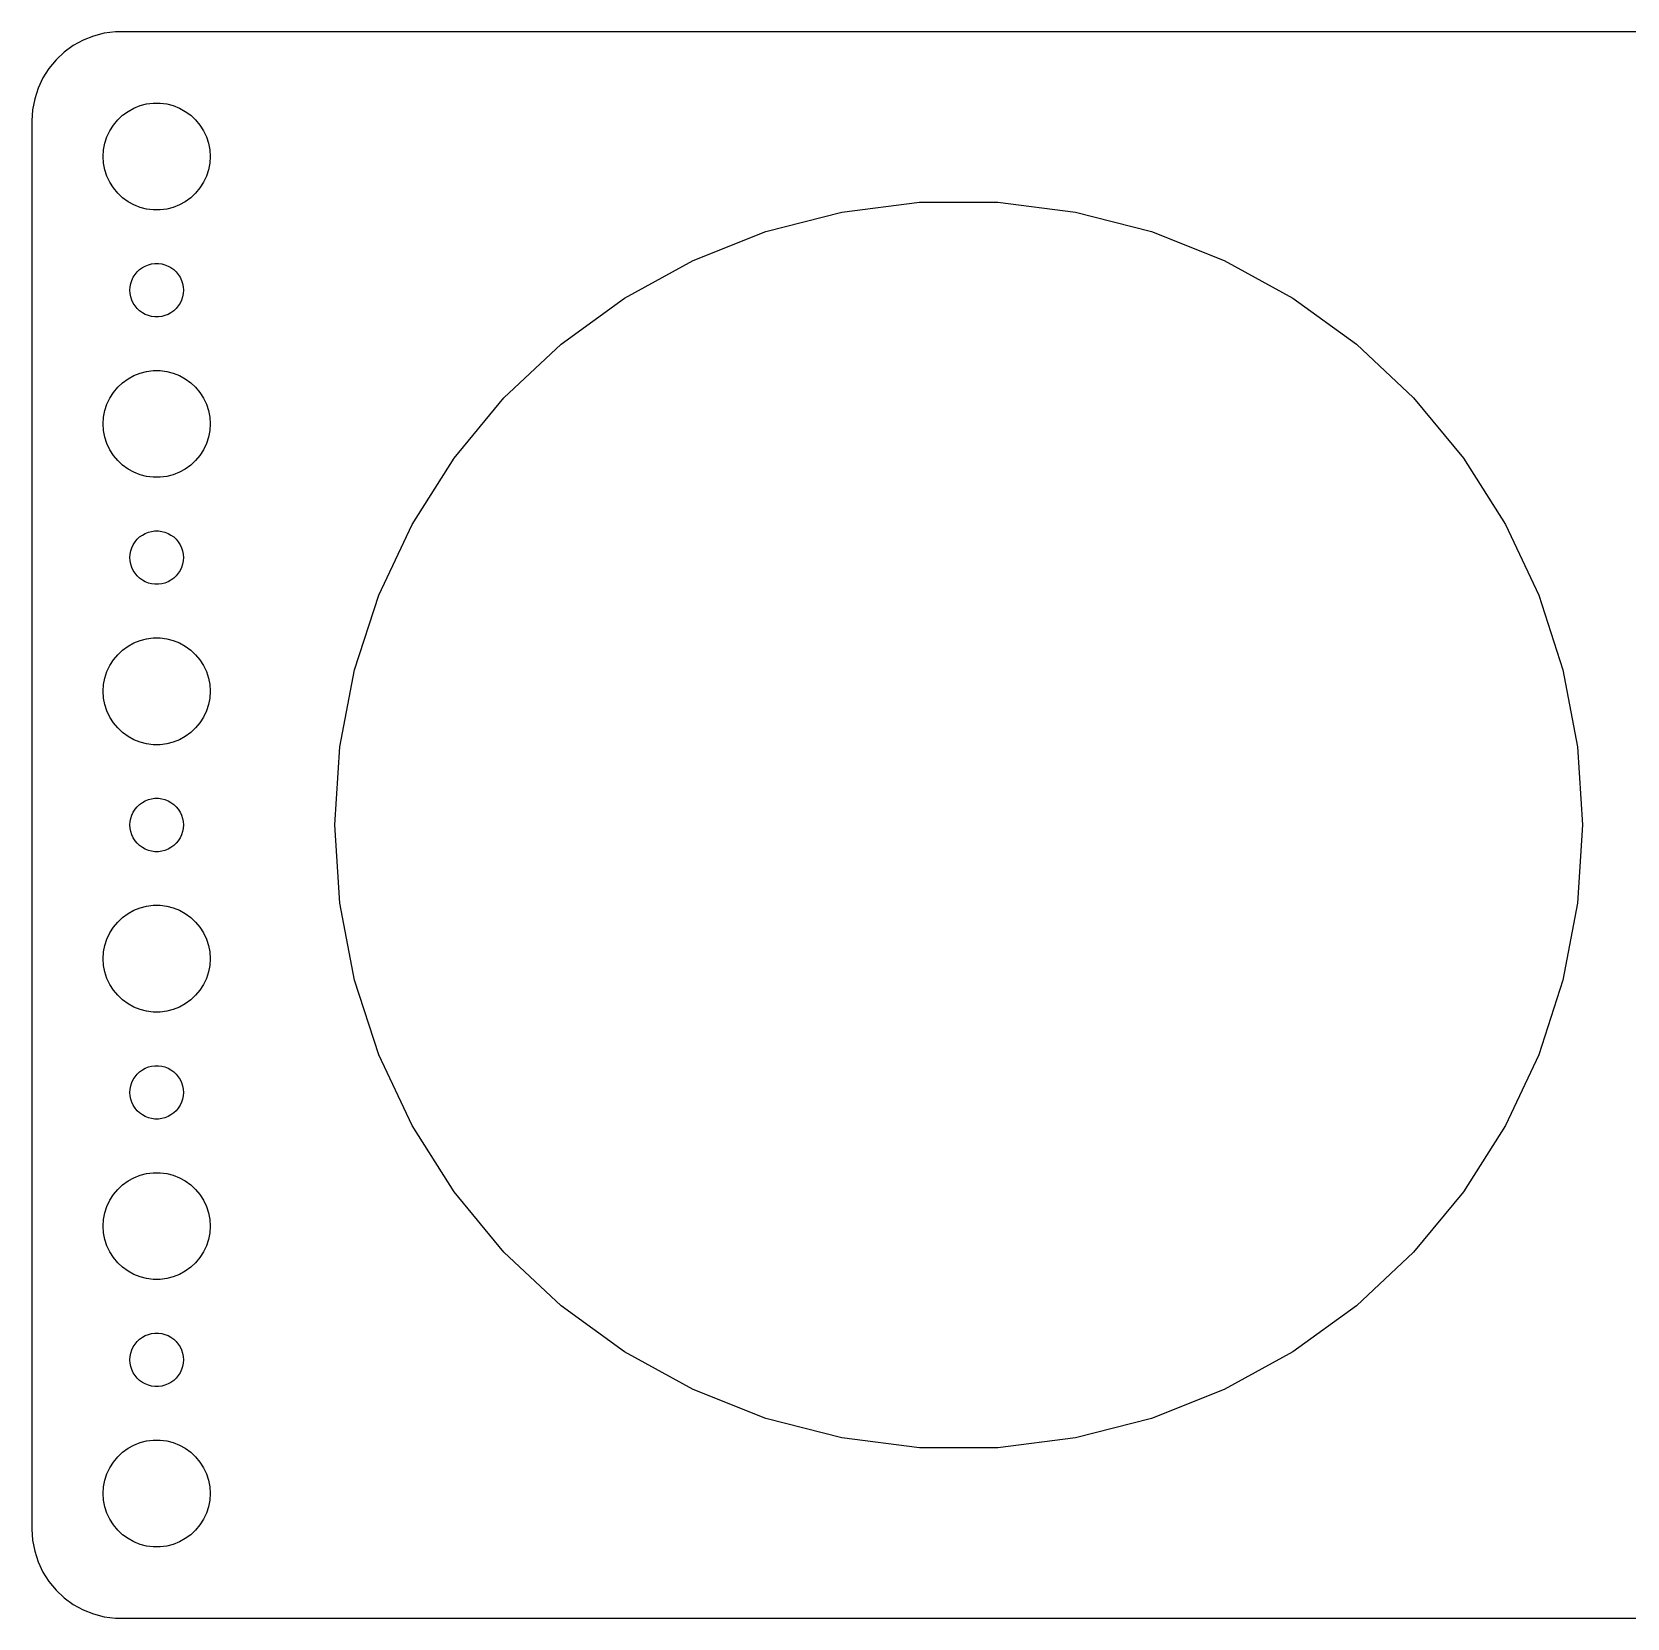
# Model space of a CAD drawing. Header units: metres. Extents: x -90 to 90, y 55 to 143.
# Drawn here: x -89.5 to 0, y 54.5 to 143.5 of the extents above; entities that cross this region are included whole.
import ezdxf

# ---------------------------------------------------------------- set-up
doc = ezdxf.new("R2010")
doc.units = ezdxf.units.M

msp = doc.modelspace()

# ---------------------------------------------------------------- linework, layer by layer
for p, q in [((-86.0451, 143.255), (-86.6289, 143.024)), ((-85.4369, 143.411), (-86.0451, 143.255)), ((-84.8139, 143.49), (-85.4369, 143.411)), ((84.8139, 143.49), (-84.8139, 143.49)), ((-87.6871, 142.353), (-88.1448, 141.923)), ((-87.1791, 142.722), (-87.6871, 142.353)), ((-86.6289, 143.024), (-87.1791, 142.722)), ((-88.5451, 141.439), (-88.8815, 140.909)), ((-88.1448, 141.923), (-88.5451, 141.439)), ((-88.8815, 140.909), (-89.1489, 140.341)), ((-89.3429, 139.743), (-89.4606, 139.127)), ((-89.1489, 140.341), (-89.3429, 139.743)), ((-89.4606, 139.127), (-89.5, 138.5)), ((-84.6869, 138.554), (-84.4123, 138.812)), ((-84.4123, 138.812), (-84.1075, 139.033)), ((-84.1075, 139.033), (-83.7773, 139.214)), ((-83.7773, 139.214), (-83.427, 139.353)), ((-83.427, 139.353), (-83.0621, 139.447)), ((-83.0621, 139.447), (-82.6884, 139.494)), ((-82.6884, 139.494), (-82.3116, 139.494)), ((-82.3116, 139.494), (-81.9379, 139.447)), ((-81.9379, 139.447), (-81.573, 139.353)), ((-81.573, 139.353), (-81.2227, 139.214)), ((-81.2227, 139.214), (-80.8925, 139.033)), ((-80.8925, 139.033), (-80.5877, 138.812)), ((-80.5877, 138.812), (-80.3131, 138.554)), ((-89.5, 138.5), (-89.5, 59.5)), ((-85.2893, 137.604), (-85.1289, 137.945)), ((-85.1289, 137.945), (-84.927, 138.263)), ((-84.927, 138.263), (-84.6869, 138.554)), ((-80.3131, 138.554), (-80.073, 138.263)), ((-80.073, 138.263), (-79.8711, 137.945)), ((-79.8711, 137.945), (-79.7107, 137.604)), ((-85.4763, 136.876), (-85.4057, 137.246)), ((-85.4057, 137.246), (-85.2893, 137.604)), ((-79.7107, 137.604), (-79.5943, 137.246)), ((-79.5943, 137.246), (-79.5237, 136.876)), ((-85.5, 136.5), (-85.4763, 136.876)), ((-85.4763, 136.124), (-85.5, 136.5)), ((-85.4057, 135.754), (-85.4763, 136.124)), ((-79.5237, 136.124), (-79.5943, 135.754)), ((-79.5237, 136.876), (-79.5, 136.5)), ((-79.5, 136.5), (-79.5237, 136.124)), ((-85.2893, 135.396), (-85.4057, 135.754)), ((-85.1289, 135.055), (-85.2893, 135.396)), ((-79.7107, 135.396), (-79.8711, 135.055)), ((-79.5943, 135.754), (-79.7107, 135.396)), ((-84.927, 134.737), (-85.1289, 135.055)), ((-84.6869, 134.446), (-84.927, 134.737)), ((-84.4123, 134.188), (-84.6869, 134.446)), ((-80.3131, 134.446), (-80.5877, 134.188)), ((-80.073, 134.737), (-80.3131, 134.446)), ((-79.8711, 135.055), (-80.073, 134.737)), ((-84.1075, 133.967), (-84.4123, 134.188)), ((-83.7773, 133.786), (-84.1075, 133.967)), ((-83.427, 133.647), (-83.7773, 133.786)), ((-83.0621, 133.553), (-83.427, 133.647)), ((-82.6884, 133.506), (-83.0621, 133.553)), ((-82.3116, 133.506), (-82.6884, 133.506)), ((-81.9379, 133.553), (-82.3116, 133.506)), ((-81.573, 133.647), (-81.9379, 133.553)), ((-81.2227, 133.786), (-81.573, 133.647)), ((-80.8925, 133.967), (-81.2227, 133.786)), ((-80.5877, 134.188), (-80.8925, 133.967)), ((-48.3156, 132.287), (-44.0583, 133.38)), ((-44.0583, 133.38), (-39.6977, 133.931)), ((-39.6977, 133.931), (-35.3023, 133.931)), ((-35.3023, 133.931), (-30.9417, 133.38)), ((-30.9417, 133.38), (-26.6844, 132.287)), ((-52.4023, 130.669), (-48.3156, 132.287)), ((-26.6844, 132.287), (-22.5977, 130.669)), ((-83.8145, 129.723), (-83.7135, 129.882)), ((-83.7135, 129.882), (-83.5934, 130.027)), ((-83.5934, 130.027), (-83.4561, 130.156)), ((-83.4561, 130.156), (-83.3037, 130.266)), ((-83.3037, 130.266), (-83.1387, 130.357)), ((-83.1387, 130.357), (-82.9635, 130.427)), ((-82.9635, 130.427), (-82.7811, 130.473)), ((-82.7811, 130.473), (-82.5942, 130.497)), ((-82.5942, 130.497), (-82.4058, 130.497)), ((-82.4058, 130.497), (-82.2189, 130.473)), ((-82.2189, 130.473), (-82.0365, 130.427)), ((-82.0365, 130.427), (-81.8613, 130.357)), ((-81.8613, 130.357), (-81.6963, 130.266)), ((-81.6963, 130.266), (-81.5439, 130.156)), ((-81.5439, 130.156), (-81.4065, 130.027)), ((-81.4065, 130.027), (-81.2865, 129.882)), ((-81.2865, 129.882), (-81.1855, 129.723)), ((-56.2539, 128.551), (-52.4023, 130.669)), ((-22.5977, 130.669), (-18.746, 128.551)), ((-84, 129), (-83.9882, 129.188)), ((-83.9882, 128.812), (-84, 129)), ((-83.9882, 129.188), (-83.9529, 129.373)), ((-83.9529, 129.373), (-83.8947, 129.552)), ((-83.8947, 129.552), (-83.8145, 129.723)), ((-81.1855, 129.723), (-81.1053, 129.552)), ((-81.1053, 129.552), (-81.0471, 129.373)), ((-81.0471, 129.373), (-81.0118, 129.188)), ((-81.0118, 129.188), (-81, 129)), ((-81, 129), (-81.0118, 128.812)), ((-83.9529, 128.627), (-83.9882, 128.812)), ((-83.8947, 128.448), (-83.9529, 128.627)), ((-83.8145, 128.277), (-83.8947, 128.448)), ((-83.7135, 128.118), (-83.8145, 128.277)), ((-83.5934, 127.973), (-83.7135, 128.118)), ((-81.2865, 128.118), (-81.4065, 127.973)), ((-81.1855, 128.277), (-81.2865, 128.118)), ((-81.1053, 128.448), (-81.1855, 128.277)), ((-81.0471, 128.627), (-81.1053, 128.448)), ((-81.0118, 128.812), (-81.0471, 128.627)), ((-59.8098, 125.968), (-56.2539, 128.551)), ((-18.746, 128.551), (-15.1902, 125.968)), ((-83.4561, 127.844), (-83.5934, 127.973)), ((-83.3037, 127.734), (-83.4561, 127.844)), ((-83.1387, 127.643), (-83.3037, 127.734)), ((-82.9635, 127.573), (-83.1387, 127.643)), ((-82.7811, 127.527), (-82.9635, 127.573)), ((-82.5942, 127.503), (-82.7811, 127.527)), ((-82.4058, 127.503), (-82.5942, 127.503)), ((-82.2189, 127.527), (-82.4058, 127.503)), ((-82.0365, 127.573), (-82.2189, 127.527)), ((-81.8613, 127.643), (-82.0365, 127.573)), ((-81.6963, 127.734), (-81.8613, 127.643)), ((-81.5439, 127.844), (-81.6963, 127.734)), ((-81.4065, 127.973), (-81.5439, 127.844)), ((-63.0139, 122.959), (-59.8098, 125.968)), ((-15.1902, 125.968), (-11.9861, 122.959)), ((-83.427, 124.353), (-83.0621, 124.447)), ((-83.0621, 124.447), (-82.6884, 124.494)), ((-82.6884, 124.494), (-82.3116, 124.494)), ((-82.3116, 124.494), (-81.9379, 124.447)), ((-81.9379, 124.447), (-81.573, 124.353)), ((-84.927, 123.263), (-84.6869, 123.554)), ((-84.6869, 123.554), (-84.4123, 123.812)), ((-84.4123, 123.812), (-84.1075, 124.033)), ((-84.1075, 124.033), (-83.7773, 124.214)), ((-83.7773, 124.214), (-83.427, 124.353)), ((-81.573, 124.353), (-81.2227, 124.214)), ((-81.2227, 124.214), (-80.8925, 124.033)), ((-80.8925, 124.033), (-80.5877, 123.812)), ((-80.5877, 123.812), (-80.3131, 123.554)), ((-80.3131, 123.554), (-80.073, 123.263)), ((-85.2893, 122.604), (-85.1289, 122.945)), ((-85.1289, 122.945), (-84.927, 123.263)), ((-80.073, 123.263), (-79.8711, 122.945)), ((-79.8711, 122.945), (-79.7107, 122.604)), ((-65.8156, 119.572), (-63.0139, 122.959)), ((-11.9861, 122.959), (-9.1844, 119.572)), ((-85.5, 121.5), (-85.4763, 121.876)), ((-85.4763, 121.876), (-85.4057, 122.246)), ((-85.4057, 122.246), (-85.2893, 122.604)), ((-79.7107, 122.604), (-79.5943, 122.246)), ((-79.5943, 122.246), (-79.5237, 121.876)), ((-79.5237, 121.876), (-79.5, 121.5)), ((-85.4763, 121.124), (-85.5, 121.5)), ((-85.4057, 120.754), (-85.4763, 121.124)), ((-79.5237, 121.124), (-79.5943, 120.754)), ((-79.5, 121.5), (-79.5237, 121.124)), ((-85.2893, 120.396), (-85.4057, 120.754)), ((-85.1289, 120.055), (-85.2893, 120.396)), ((-84.927, 119.737), (-85.1289, 120.055)), ((-79.8711, 120.055), (-80.073, 119.737)), ((-79.7107, 120.396), (-79.8711, 120.055)), ((-79.5943, 120.754), (-79.7107, 120.396)), ((-84.6869, 119.446), (-84.927, 119.737)), ((-84.4123, 119.188), (-84.6869, 119.446)), ((-84.1075, 118.967), (-84.4123, 119.188)), ((-80.5877, 119.188), (-80.8925, 118.967)), ((-80.3131, 119.446), (-80.5877, 119.188)), ((-80.073, 119.737), (-80.3131, 119.446)), ((-68.1707, 115.861), (-65.8156, 119.572)), ((-9.1844, 119.572), (-6.8293, 115.861)), ((-83.7773, 118.786), (-84.1075, 118.967)), ((-83.427, 118.647), (-83.7773, 118.786)), ((-83.0621, 118.553), (-83.427, 118.647)), ((-82.6884, 118.506), (-83.0621, 118.553)), ((-82.3116, 118.506), (-82.6884, 118.506)), ((-81.9379, 118.553), (-82.3116, 118.506)), ((-81.573, 118.647), (-81.9379, 118.553)), ((-81.2227, 118.786), (-81.573, 118.647)), ((-80.8925, 118.967), (-81.2227, 118.786)), ((-82.9635, 115.427), (-82.7811, 115.473)), ((-82.7811, 115.473), (-82.5942, 115.497)), ((-82.5942, 115.497), (-82.4058, 115.497)), ((-82.4058, 115.497), (-82.2189, 115.473)), ((-82.2189, 115.473), (-82.0365, 115.427)), ((-70.0422, 111.884), (-68.1707, 115.861)), ((-6.8293, 115.861), (-4.9578, 111.884)), ((-83.8947, 114.552), (-83.8145, 114.723)), ((-83.8145, 114.723), (-83.7135, 114.882)), ((-83.7135, 114.882), (-83.5934, 115.027)), ((-83.5934, 115.027), (-83.4561, 115.156)), ((-83.4561, 115.156), (-83.3037, 115.266)), ((-83.3037, 115.266), (-83.1387, 115.357)), ((-83.1387, 115.357), (-82.9635, 115.427)), ((-82.0365, 115.427), (-81.8613, 115.357)), ((-81.8613, 115.357), (-81.6963, 115.266)), ((-81.6963, 115.266), (-81.5439, 115.156)), ((-81.5439, 115.156), (-81.4065, 115.027)), ((-81.4065, 115.027), (-81.2865, 114.882)), ((-81.2865, 114.882), (-81.1855, 114.723)), ((-81.1855, 114.723), (-81.1053, 114.552)), ((-84, 114), (-83.9882, 114.188)), ((-83.9882, 113.812), (-84, 114)), ((-83.9882, 114.188), (-83.9529, 114.373)), ((-83.9529, 113.627), (-83.9882, 113.812)), ((-83.9529, 114.373), (-83.8947, 114.552)), ((-81.1053, 114.552), (-81.0471, 114.373)), ((-81.0471, 114.373), (-81.0118, 114.188)), ((-81.0118, 113.812), (-81.0471, 113.627)), ((-81.0118, 114.188), (-81, 114)), ((-81, 114), (-81.0118, 113.812)), ((-83.8947, 113.448), (-83.9529, 113.627)), ((-83.8145, 113.277), (-83.8947, 113.448)), ((-83.7135, 113.118), (-83.8145, 113.277)), ((-83.5934, 112.973), (-83.7135, 113.118)), ((-83.4561, 112.844), (-83.5934, 112.973)), ((-83.3037, 112.734), (-83.4561, 112.844)), ((-81.5439, 112.844), (-81.6963, 112.734)), ((-81.4065, 112.973), (-81.5439, 112.844)), ((-81.2865, 113.118), (-81.4065, 112.973)), ((-81.1855, 113.277), (-81.2865, 113.118)), ((-81.1053, 113.448), (-81.1855, 113.277)), ((-81.0471, 113.627), (-81.1053, 113.448)), ((-83.1387, 112.643), (-83.3037, 112.734)), ((-82.9635, 112.573), (-83.1387, 112.643)), ((-82.7811, 112.527), (-82.9635, 112.573)), ((-82.5942, 112.503), (-82.7811, 112.527)), ((-82.4058, 112.503), (-82.5942, 112.503)), ((-82.2189, 112.527), (-82.4058, 112.503)), ((-82.0365, 112.573), (-82.2189, 112.527)), ((-81.8613, 112.643), (-82.0365, 112.573)), ((-81.6963, 112.734), (-81.8613, 112.643)), ((-71.4004, 107.704), (-70.0422, 111.884)), ((-4.9578, 111.884), (-3.5996, 107.704)), ((-84.1075, 109.033), (-83.7773, 109.214)), ((-83.7773, 109.214), (-83.427, 109.353)), ((-83.427, 109.353), (-83.0621, 109.447)), ((-83.0621, 109.447), (-82.6884, 109.494)), ((-82.6884, 109.494), (-82.3116, 109.494)), ((-82.3116, 109.494), (-81.9379, 109.447)), ((-81.9379, 109.447), (-81.573, 109.353)), ((-81.573, 109.353), (-81.2227, 109.214)), ((-81.2227, 109.214), (-80.8925, 109.033)), ((-84.927, 108.263), (-84.6869, 108.554)), ((-84.6869, 108.554), (-84.4123, 108.812)), ((-84.4123, 108.812), (-84.1075, 109.033)), ((-80.8925, 109.033), (-80.5877, 108.812)), ((-80.5877, 108.812), (-80.3131, 108.554)), ((-80.3131, 108.554), (-80.073, 108.263)), ((-85.4057, 107.246), (-85.2893, 107.604)), ((-85.2893, 107.604), (-85.1289, 107.945)), ((-85.1289, 107.945), (-84.927, 108.263)), ((-80.073, 108.263), (-79.8711, 107.945)), ((-79.8711, 107.945), (-79.7107, 107.604)), ((-79.7107, 107.604), (-79.5943, 107.246)), ((-72.224, 103.387), (-71.4004, 107.704)), ((-3.5996, 107.704), (-2.776, 103.387)), ((-85.5, 106.5), (-85.4763, 106.876)), ((-85.4763, 106.876), (-85.4057, 107.246)), ((-79.5943, 107.246), (-79.5237, 106.876)), ((-79.5237, 106.876), (-79.5, 106.5)), ((-85.4763, 106.124), (-85.5, 106.5)), ((-85.4057, 105.754), (-85.4763, 106.124)), ((-85.2893, 105.396), (-85.4057, 105.754)), ((-79.5943, 105.754), (-79.7107, 105.396)), ((-79.5237, 106.124), (-79.5943, 105.754)), ((-79.5, 106.5), (-79.5237, 106.124)), ((-85.1289, 105.055), (-85.2893, 105.396)), ((-84.927, 104.737), (-85.1289, 105.055)), ((-84.6869, 104.446), (-84.927, 104.737)), ((-80.073, 104.737), (-80.3131, 104.446)), ((-79.8711, 105.055), (-80.073, 104.737)), ((-79.7107, 105.396), (-79.8711, 105.055)), ((-84.4123, 104.188), (-84.6869, 104.446)), ((-84.1075, 103.967), (-84.4123, 104.188)), ((-83.7773, 103.786), (-84.1075, 103.967)), ((-80.8925, 103.967), (-81.2227, 103.786)), ((-80.5877, 104.188), (-80.8925, 103.967)), ((-80.3131, 104.446), (-80.5877, 104.188)), ((-83.427, 103.647), (-83.7773, 103.786)), ((-83.0621, 103.553), (-83.427, 103.647)), ((-82.6884, 103.506), (-83.0621, 103.553)), ((-82.3116, 103.506), (-82.6884, 103.506)), ((-81.9379, 103.553), (-82.3116, 103.506)), ((-81.573, 103.647), (-81.9379, 103.553)), ((-81.2227, 103.786), (-81.573, 103.647)), ((-72.5, 99), (-72.224, 103.387)), ((-2.776, 103.387), (-2.5, 99)), ((-83.4561, 100.156), (-83.3037, 100.266)), ((-83.3037, 100.266), (-83.1387, 100.357)), ((-83.1387, 100.357), (-82.9635, 100.427)), ((-82.9635, 100.427), (-82.7811, 100.473)), ((-82.7811, 100.473), (-82.5942, 100.497)), ((-82.5942, 100.497), (-82.4058, 100.497)), ((-82.4058, 100.497), (-82.2189, 100.473)), ((-82.2189, 100.473), (-82.0365, 100.427)), ((-82.0365, 100.427), (-81.8613, 100.357)), ((-81.8613, 100.357), (-81.6963, 100.266)), ((-81.6963, 100.266), (-81.5439, 100.156)), ((-83.9882, 99.188), (-83.9529, 99.373)), ((-83.9529, 99.373), (-83.8947, 99.5522)), ((-83.8947, 99.5522), (-83.8145, 99.7226)), ((-83.8145, 99.7226), (-83.7135, 99.8817)), ((-83.7135, 99.8817), (-83.5934, 100.027)), ((-83.5934, 100.027), (-83.4561, 100.156)), ((-81.5439, 100.156), (-81.4065, 100.027)), ((-81.4065, 100.027), (-81.2865, 99.8817)), ((-81.2865, 99.8817), (-81.1855, 99.7226)), ((-81.1855, 99.7226), (-81.1053, 99.5522)), ((-81.1053, 99.5522), (-81.0471, 99.373)), ((-81.0471, 99.373), (-81.0118, 99.188)), ((-84, 99), (-83.9882, 99.188)), ((-83.9882, 98.812), (-84, 99)), ((-83.9529, 98.627), (-83.9882, 98.812)), ((-83.8947, 98.4478), (-83.9529, 98.627)), ((-81.0471, 98.627), (-81.1053, 98.4478)), ((-81.0118, 98.812), (-81.0471, 98.627)), ((-81.0118, 99.188), (-81, 99)), ((-81, 99), (-81.0118, 98.812)), ((-72.224, 94.6133), (-72.5, 99)), ((-2.5, 99), (-2.776, 94.6133)), ((-83.8145, 98.2774), (-83.8947, 98.4478)), ((-83.7135, 98.1183), (-83.8145, 98.2774)), ((-83.5934, 97.9732), (-83.7135, 98.1183)), ((-83.4561, 97.8442), (-83.5934, 97.9732)), ((-83.3037, 97.7335), (-83.4561, 97.8442)), ((-83.1387, 97.6428), (-83.3037, 97.7335)), ((-82.9635, 97.5734), (-83.1387, 97.6428)), ((-82.7811, 97.5266), (-82.9635, 97.5734)), ((-82.0365, 97.5734), (-82.2189, 97.5266)), ((-81.8613, 97.6428), (-82.0365, 97.5734)), ((-81.6963, 97.7335), (-81.8613, 97.6428)), ((-81.5439, 97.8442), (-81.6963, 97.7335)), ((-81.4065, 97.9732), (-81.5439, 97.8442)), ((-81.2865, 98.1183), (-81.4065, 97.9732)), ((-81.1855, 98.2774), (-81.2865, 98.1183)), ((-81.1053, 98.4478), (-81.1855, 98.2774)), ((-82.5942, 97.503), (-82.7811, 97.5266)), ((-82.4058, 97.503), (-82.5942, 97.503)), ((-82.2189, 97.5266), (-82.4058, 97.503)), ((-84.4123, 93.8116), (-84.1075, 94.033)), ((-84.1075, 94.033), (-83.7773, 94.2145)), ((-83.7773, 94.2145), (-83.427, 94.3532)), ((-83.427, 94.3532), (-83.0621, 94.4469)), ((-83.0621, 94.4469), (-82.6884, 94.4941)), ((-82.6884, 94.4941), (-82.3116, 94.4941)), ((-82.3116, 94.4941), (-81.9379, 94.4469)), ((-81.9379, 94.4469), (-81.573, 94.3532)), ((-81.573, 94.3532), (-81.2227, 94.2145)), ((-81.2227, 94.2145), (-80.8925, 94.033)), ((-80.8925, 94.033), (-80.5877, 93.8116)), ((-71.4004, 90.2959), (-72.224, 94.6133)), ((-2.776, 94.6133), (-3.5996, 90.2959)), ((-85.1289, 92.9453), (-84.927, 93.2634)), ((-84.927, 93.2634), (-84.6869, 93.5536)), ((-84.6869, 93.5536), (-84.4123, 93.8116)), ((-80.5877, 93.8116), (-80.3131, 93.5536)), ((-80.3131, 93.5536), (-80.073, 93.2634)), ((-80.073, 93.2634), (-79.8711, 92.9453)), ((-85.4763, 91.876), (-85.4057, 92.2461)), ((-85.4057, 92.2461), (-85.2893, 92.6044)), ((-85.2893, 92.6044), (-85.1289, 92.9453)), ((-79.8711, 92.9453), (-79.7107, 92.6044)), ((-79.7107, 92.6044), (-79.5943, 92.2461)), ((-79.5943, 92.2461), (-79.5237, 91.876)), ((-85.5, 91.5), (-85.4763, 91.876)), ((-85.4763, 91.124), (-85.5, 91.5)), ((-79.5237, 91.876), (-79.5, 91.5)), ((-79.5, 91.5), (-79.5237, 91.124)), ((-85.4057, 90.7539), (-85.4763, 91.124)), ((-85.2893, 90.3956), (-85.4057, 90.7539)), ((-85.1289, 90.0547), (-85.2893, 90.3956)), ((-79.7107, 90.3956), (-79.8711, 90.0547)), ((-79.5943, 90.7539), (-79.7107, 90.3956)), ((-79.5237, 91.124), (-79.5943, 90.7539)), ((-84.927, 89.7366), (-85.1289, 90.0547)), ((-84.6869, 89.4464), (-84.927, 89.7366)), ((-80.073, 89.7366), (-80.3131, 89.4464)), ((-79.8711, 90.0547), (-80.073, 89.7366)), ((-70.0422, 86.1156), (-71.4004, 90.2959)), ((-3.5996, 90.2959), (-4.9578, 86.1156)), ((-84.4123, 89.1885), (-84.6869, 89.4464)), ((-84.1075, 88.967), (-84.4123, 89.1885)), ((-83.7773, 88.7855), (-84.1075, 88.967)), ((-83.427, 88.6468), (-83.7773, 88.7855)), ((-83.0621, 88.5531), (-83.427, 88.6468)), ((-81.573, 88.6468), (-81.9379, 88.5531)), ((-81.2227, 88.7855), (-81.573, 88.6468)), ((-80.8925, 88.967), (-81.2227, 88.7855)), ((-80.5877, 89.1885), (-80.8925, 88.967)), ((-80.3131, 89.4464), (-80.5877, 89.1885)), ((-82.6884, 88.5059), (-83.0621, 88.5531)), ((-82.3116, 88.5059), (-82.6884, 88.5059)), ((-81.9379, 88.5531), (-82.3116, 88.5059)), ((-68.1707, 82.1386), (-70.0422, 86.1156)), ((-4.9578, 86.1156), (-6.8293, 82.1386)), ((-83.7135, 84.8817), (-83.5934, 85.0268)), ((-83.5934, 85.0268), (-83.4561, 85.1558)), ((-83.4561, 85.1558), (-83.3037, 85.2665)), ((-83.3037, 85.2665), (-83.1387, 85.3573)), ((-83.1387, 85.3573), (-82.9635, 85.4266)), ((-82.9635, 85.4266), (-82.7811, 85.4734)), ((-82.7811, 85.4734), (-82.5942, 85.4971)), ((-82.5942, 85.4971), (-82.4058, 85.4971)), ((-82.4058, 85.4971), (-82.2189, 85.4734)), ((-82.2189, 85.4734), (-82.0365, 85.4266)), ((-82.0365, 85.4266), (-81.8613, 85.3573)), ((-81.8613, 85.3573), (-81.6963, 85.2665)), ((-81.6963, 85.2665), (-81.5439, 85.1558)), ((-81.5439, 85.1558), (-81.4065, 85.0268)), ((-81.4065, 85.0268), (-81.2865, 84.8817)), ((-84, 84), (-83.9882, 84.188)), ((-83.9882, 84.188), (-83.9529, 84.373)), ((-83.9529, 84.373), (-83.8947, 84.5522)), ((-83.8947, 84.5522), (-83.8145, 84.7226)), ((-83.8145, 84.7226), (-83.7135, 84.8817)), ((-81.2865, 84.8817), (-81.1855, 84.7226)), ((-81.1855, 84.7226), (-81.1053, 84.5522)), ((-81.1053, 84.5522), (-81.0471, 84.373)), ((-81.0471, 84.373), (-81.0118, 84.188)), ((-81.0118, 84.188), (-81, 84)), ((-83.9882, 83.812), (-84, 84)), ((-83.9529, 83.627), (-83.9882, 83.812)), ((-83.8947, 83.4478), (-83.9529, 83.627)), ((-83.8145, 83.2774), (-83.8947, 83.4478)), ((-83.7135, 83.1183), (-83.8145, 83.2774)), ((-81.1855, 83.2774), (-81.2865, 83.1183)), ((-81.1053, 83.4478), (-81.1855, 83.2774)), ((-81.0471, 83.627), (-81.1053, 83.4478)), ((-81.0118, 83.812), (-81.0471, 83.627)), ((-81, 84), (-81.0118, 83.812)), ((-83.5934, 82.9732), (-83.7135, 83.1183)), ((-83.4561, 82.8442), (-83.5934, 82.9732)), ((-83.3037, 82.7335), (-83.4561, 82.8442)), ((-83.1387, 82.6428), (-83.3037, 82.7335)), ((-82.9635, 82.5734), (-83.1387, 82.6428)), ((-82.7811, 82.5266), (-82.9635, 82.5734)), ((-82.5942, 82.503), (-82.7811, 82.5266)), ((-82.4058, 82.503), (-82.5942, 82.503)), ((-82.2189, 82.5266), (-82.4058, 82.503)), ((-82.0365, 82.5734), (-82.2189, 82.5266)), ((-81.8613, 82.6428), (-82.0365, 82.5734)), ((-81.6963, 82.7335), (-81.8613, 82.6428)), ((-81.5439, 82.8442), (-81.6963, 82.7335)), ((-81.4065, 82.9732), (-81.5439, 82.8442)), ((-81.2865, 83.1183), (-81.4065, 82.9732)), ((-65.8156, 78.4275), (-68.1707, 82.1386)), ((-6.8293, 82.1386), (-9.1844, 78.4275)), ((-84.6869, 78.5536), (-84.4123, 78.8116)), ((-84.4123, 78.8116), (-84.1075, 79.033)), ((-84.1075, 79.033), (-83.7773, 79.2145)), ((-83.7773, 79.2145), (-83.427, 79.3532)), ((-83.427, 79.3532), (-83.0621, 79.4469)), ((-83.0621, 79.4469), (-82.6884, 79.4941)), ((-82.6884, 79.4941), (-82.3116, 79.4941)), ((-82.3116, 79.4941), (-81.9379, 79.4469)), ((-81.9379, 79.4469), (-81.573, 79.3532)), ((-81.573, 79.3532), (-81.2227, 79.2145)), ((-81.2227, 79.2145), (-80.8925, 79.033)), ((-80.8925, 79.033), (-80.5877, 78.8116)), ((-80.5877, 78.8116), (-80.3131, 78.5536)), ((-85.2893, 77.6044), (-85.1289, 77.9453)), ((-85.1289, 77.9453), (-84.927, 78.2634)), ((-84.927, 78.2634), (-84.6869, 78.5536)), ((-80.3131, 78.5536), (-80.073, 78.2634)), ((-80.073, 78.2634), (-79.8711, 77.9453)), ((-79.8711, 77.9453), (-79.7107, 77.6044)), ((-63.0139, 75.0409), (-65.8156, 78.4275)), ((-9.1844, 78.4275), (-11.9861, 75.0409)), ((-85.4763, 76.876), (-85.4057, 77.2461)), ((-85.4057, 77.2461), (-85.2893, 77.6044)), ((-79.7107, 77.6044), (-79.5943, 77.2461)), ((-79.5943, 77.2461), (-79.5237, 76.876)), ((-85.5, 76.5), (-85.4763, 76.876)), ((-85.4763, 76.124), (-85.5, 76.5)), ((-85.4057, 75.7539), (-85.4763, 76.124)), ((-79.5237, 76.124), (-79.5943, 75.7539)), ((-79.5237, 76.876), (-79.5, 76.5)), ((-79.5, 76.5), (-79.5237, 76.124)), ((-85.2893, 75.3956), (-85.4057, 75.7539)), ((-85.1289, 75.0547), (-85.2893, 75.3956)), ((-79.7107, 75.3956), (-79.8711, 75.0547)), ((-79.5943, 75.7539), (-79.7107, 75.3956)), ((-84.927, 74.7366), (-85.1289, 75.0547)), ((-84.6869, 74.4464), (-84.927, 74.7366)), ((-84.4123, 74.1885), (-84.6869, 74.4464)), ((-80.3131, 74.4464), (-80.5877, 74.1885)), ((-80.073, 74.7366), (-80.3131, 74.4464)), ((-79.8711, 75.0547), (-80.073, 74.7366)), ((-59.8098, 72.032), (-63.0139, 75.0409)), ((-11.9861, 75.0409), (-15.1902, 72.032)), ((-84.1075, 73.967), (-84.4123, 74.1885)), ((-83.7773, 73.7855), (-84.1075, 73.967)), ((-83.427, 73.6468), (-83.7773, 73.7855)), ((-83.0621, 73.5531), (-83.427, 73.6468)), ((-82.6884, 73.5059), (-83.0621, 73.5531)), ((-82.3116, 73.5059), (-82.6884, 73.5059)), ((-81.9379, 73.5531), (-82.3116, 73.5059)), ((-81.573, 73.6468), (-81.9379, 73.5531)), ((-81.2227, 73.7855), (-81.573, 73.6468)), ((-80.8925, 73.967), (-81.2227, 73.7855)), ((-80.5877, 74.1885), (-80.8925, 73.967)), ((-56.2539, 69.4485), (-59.8098, 72.032)), ((-15.1902, 72.032), (-18.746, 69.4485)), ((-83.8145, 69.7226), (-83.7135, 69.8817)), ((-83.7135, 69.8817), (-83.5934, 70.0268)), ((-83.5934, 70.0268), (-83.4561, 70.1558)), ((-83.4561, 70.1558), (-83.3037, 70.2665)), ((-83.3037, 70.2665), (-83.1387, 70.3573)), ((-83.1387, 70.3573), (-82.9635, 70.4266)), ((-82.9635, 70.4266), (-82.7811, 70.4734)), ((-82.7811, 70.4734), (-82.5942, 70.497)), ((-82.5942, 70.497), (-82.4058, 70.497)), ((-82.4058, 70.497), (-82.2189, 70.4734)), ((-82.2189, 70.4734), (-82.0365, 70.4266)), ((-82.0365, 70.4266), (-81.8613, 70.3573)), ((-81.8613, 70.3573), (-81.6963, 70.2665)), ((-81.6963, 70.2665), (-81.5439, 70.1558)), ((-81.5439, 70.1558), (-81.4065, 70.0268)), ((-81.4065, 70.0268), (-81.2865, 69.8817)), ((-81.2865, 69.8817), (-81.1855, 69.7226)), ((-84, 69), (-83.9882, 69.188)), ((-83.9882, 68.812), (-84, 69)), ((-83.9882, 69.188), (-83.9529, 69.373)), ((-83.9529, 69.373), (-83.8947, 69.5522)), ((-83.8947, 69.5522), (-83.8145, 69.7226)), ((-81.1855, 69.7226), (-81.1053, 69.5522)), ((-81.1053, 69.5522), (-81.0471, 69.373)), ((-81.0471, 69.373), (-81.0118, 69.188)), ((-81.0118, 69.188), (-81, 69)), ((-81, 69), (-81.0118, 68.812)), ((-52.4023, 67.3311), (-56.2539, 69.4485)), ((-18.746, 69.4485), (-22.5977, 67.3311)), ((-83.9529, 68.627), (-83.9882, 68.812)), ((-83.8947, 68.4478), (-83.9529, 68.627)), ((-83.8145, 68.2774), (-83.8947, 68.4478)), ((-83.7135, 68.1183), (-83.8145, 68.2774)), ((-83.5934, 67.9732), (-83.7135, 68.1183)), ((-81.2865, 68.1183), (-81.4065, 67.9732)), ((-81.1855, 68.2774), (-81.2865, 68.1183)), ((-81.1053, 68.4478), (-81.1855, 68.2774)), ((-81.0471, 68.627), (-81.1053, 68.4478)), ((-81.0118, 68.812), (-81.0471, 68.627)), ((-83.4561, 67.8442), (-83.5934, 67.9732)), ((-83.3037, 67.7335), (-83.4561, 67.8442)), ((-83.1387, 67.6428), (-83.3037, 67.7335)), ((-82.9635, 67.5734), (-83.1387, 67.6428)), ((-82.7811, 67.5266), (-82.9635, 67.5734)), ((-82.5942, 67.503), (-82.7811, 67.5266)), ((-82.4058, 67.503), (-82.5942, 67.503)), ((-82.2189, 67.5266), (-82.4058, 67.503)), ((-82.0365, 67.5734), (-82.2189, 67.5266)), ((-81.8613, 67.6428), (-82.0365, 67.5734)), ((-81.6963, 67.7335), (-81.8613, 67.6428)), ((-81.5439, 67.8442), (-81.6963, 67.7335)), ((-81.4065, 67.9732), (-81.5439, 67.8442)), ((-48.3156, 65.713), (-52.4023, 67.3311)), ((-22.5977, 67.3311), (-26.6844, 65.713)), ((-44.0583, 64.6199), (-48.3156, 65.713)), ((-26.6844, 65.713), (-30.9417, 64.6199)), ((-83.427, 64.3532), (-83.0621, 64.4469)), ((-83.0621, 64.4469), (-82.6884, 64.4941)), ((-82.6884, 64.4941), (-82.3116, 64.4941)), ((-82.3116, 64.4941), (-81.9379, 64.4469)), ((-81.9379, 64.4469), (-81.573, 64.3532)), ((-39.6977, 64.0691), (-44.0583, 64.6199)), ((-30.9417, 64.6199), (-35.3023, 64.0691)), ((-84.927, 63.2634), (-84.6869, 63.5536)), ((-84.6869, 63.5536), (-84.4123, 63.8115)), ((-84.4123, 63.8115), (-84.1075, 64.033)), ((-84.1075, 64.033), (-83.7773, 64.2145)), ((-83.7773, 64.2145), (-83.427, 64.3532)), ((-81.573, 64.3532), (-81.2227, 64.2145)), ((-81.2227, 64.2145), (-80.8925, 64.033)), ((-80.8925, 64.033), (-80.5877, 63.8115)), ((-80.5877, 63.8115), (-80.3131, 63.5536)), ((-80.3131, 63.5536), (-80.073, 63.2634)), ((-35.3023, 64.0691), (-39.6977, 64.0691)), ((-85.2893, 62.6044), (-85.1289, 62.9453)), ((-85.1289, 62.9453), (-84.927, 63.2634)), ((-80.073, 63.2634), (-79.8711, 62.9453)), ((-79.8711, 62.9453), (-79.7107, 62.6044)), ((-85.5, 61.5), (-85.4763, 61.876)), ((-85.4763, 61.876), (-85.4057, 62.2461)), ((-85.4057, 62.2461), (-85.2893, 62.6044)), ((-79.7107, 62.6044), (-79.5943, 62.2461)), ((-79.5943, 62.2461), (-79.5237, 61.876)), ((-79.5237, 61.876), (-79.5, 61.5)), ((-85.4763, 61.124), (-85.5, 61.5)), ((-85.4057, 60.7539), (-85.4763, 61.124)), ((-79.5237, 61.124), (-79.5943, 60.7539)), ((-79.5, 61.5), (-79.5237, 61.124)), ((-85.2893, 60.3956), (-85.4057, 60.7539)), ((-85.1289, 60.0547), (-85.2893, 60.3956)), ((-84.927, 59.7366), (-85.1289, 60.0547)), ((-79.8711, 60.0547), (-80.073, 59.7366)), ((-79.7107, 60.3956), (-79.8711, 60.0547)), ((-79.5943, 60.7539), (-79.7107, 60.3956)), ((-89.5, 59.5), (-89.4606, 58.8733)), ((-84.6869, 59.4464), (-84.927, 59.7366)), ((-84.4123, 59.1885), (-84.6869, 59.4464)), ((-84.1075, 58.967), (-84.4123, 59.1885)), ((-80.5877, 59.1885), (-80.8925, 58.967)), ((-80.3131, 59.4464), (-80.5877, 59.1885)), ((-80.073, 59.7366), (-80.3131, 59.4464)), ((-89.4606, 58.8733), (-89.3429, 58.2566)), ((-89.3429, 58.2566), (-89.1489, 57.6594)), ((-83.7773, 58.7855), (-84.1075, 58.967)), ((-83.427, 58.6468), (-83.7773, 58.7855)), ((-83.0621, 58.5531), (-83.427, 58.6468)), ((-82.6884, 58.5059), (-83.0621, 58.5531)), ((-82.3116, 58.5059), (-82.6884, 58.5059)), ((-81.9379, 58.5531), (-82.3116, 58.5059)), ((-81.573, 58.6468), (-81.9379, 58.5531)), ((-81.2227, 58.7855), (-81.573, 58.6468)), ((-80.8925, 58.967), (-81.2227, 58.7855)), ((-89.1489, 57.6594), (-88.8815, 57.0912)), ((-88.8815, 57.0912), (-88.5451, 56.5611)), ((-88.5451, 56.5611), (-88.1448, 56.0773)), ((-88.1448, 56.0773), (-87.6871, 55.6474)), ((-87.6871, 55.6474), (-87.1791, 55.2784)), ((-87.1791, 55.2784), (-86.6289, 54.9759)), ((-86.6289, 54.9759), (-86.0451, 54.7447)), ((-86.0451, 54.7447), (-85.4369, 54.5886)), ((-85.4369, 54.5886), (-84.8139, 54.5099)), ((-84.8139, 54.5099), (84.8139, 54.5099))]:
    msp.add_line(p, q)

doc.saveas('drawing.dxf')
